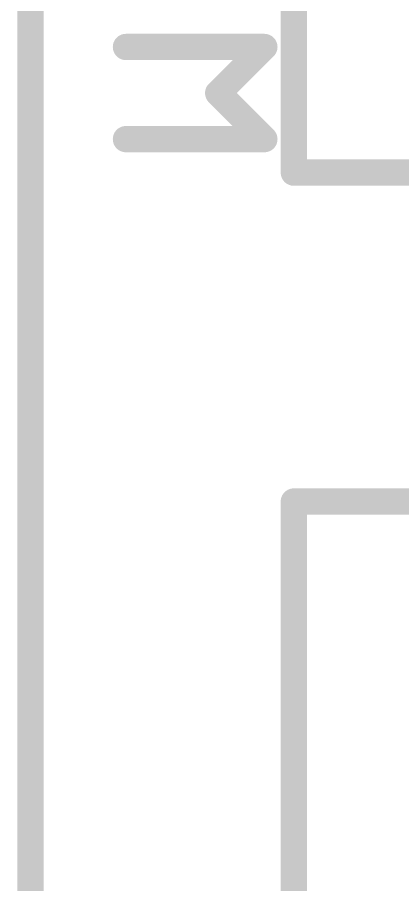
# Model space of a CAD drawing. Extents: x -28 to 79, y -23 to 28.
# Drawn here: x -0.1 to 2.87, y 10.25 to 16.95 of the extents above; entities that cross this region are included whole.
import ezdxf

# ---------------------------------------------------------------- set-up
doc = ezdxf.new("R2010")
doc.units = 0
for name, color, linetype in [('1', 12, 'CONTINUOUS'), ('16', 132, 'CONTINUOUS'), ('20', 53, 'CONTINUOUS'), ('22', 53, 'CONTINUOUS')]:
    doc.layers.add(name, color=color, linetype=linetype)

msp = doc.modelspace()

# ---------------------------------------------------------------- linework, layer by layer
at = {"layer": '1', "const_width": 0.2032}
for points in [[(2.032, 18.288), (2.032, 15.748)], [(2.032, 15.748), (3.048, 15.748)], [(3.048, 13.208), (2.032, 13.208)], [(2.032, 13.208), (2.032, 4.572)]]:
    msp.add_lwpolyline(points, dxfattribs=at)
at = {"layer": '1', "const_width": 0.1016}
for points in [[(2.032, 15.7988, 1), (2.032, 15.6972)], [(1.9812, 15.748, 1), (2.0828, 15.748)], [(2.032, 13.2588, 1), (2.032, 13.1572)], [(2.0828, 13.208, 1), (1.9812, 13.208)]]:
    msp.add_lwpolyline(points, format="xyb", dxfattribs=at)
at = {"layer": '16', "const_width": 0.2032}
for points in [[(2.032, 18.288), (2.032, 15.748)], [(2.032, 15.748), (3.048, 15.748)], [(3.048, 13.208), (2.032, 13.208)], [(2.032, 13.208), (2.032, 4.572)]]:
    msp.add_lwpolyline(points, dxfattribs=at)
at = {"layer": '16', "const_width": 0.1016}
for points in [[(2.032, 15.7988, 1), (2.032, 15.6972)], [(1.9812, 15.748, 1), (2.0828, 15.748)], [(2.032, 13.2588, 1), (2.032, 13.1572)], [(2.0828, 13.208, 1), (1.9812, 13.208)]]:
    msp.add_lwpolyline(points, format="xyb", dxfattribs=at)
at = {"layer": '20', "const_width": 0.2032}
msp.add_lwpolyline([(0, 22.86), (0, 0)], dxfattribs=at)
at = {"layer": '22', "const_width": 0.2032}
for points in [[(1.8043, 16.7186), (0.7366, 16.7186)], [(1.4484, 16.3627), (1.8043, 16.7186)], [(1.8043, 16.0068), (1.4484, 16.3627)], [(0.7366, 16.0068), (1.8043, 16.0068)]]:
    msp.add_lwpolyline(points, dxfattribs=at)
at = {"layer": '22', "const_width": 0.1016}
for points in [[(0.7366, 16.7694, 1), (0.7366, 16.6678)], [(1.8402, 16.6827, 1), (1.7684, 16.7545)], [(1.8043, 16.6678, 1), (1.8043, 16.7694)], [(1.4843, 16.3986, 1), (1.4125, 16.3268)], [(1.4125, 16.3986, 1), (1.4843, 16.3268)], [(0.7366, 16.0576, 1), (0.7366, 15.956)], [(1.7684, 15.9709, 1), (1.8402, 16.0427)], [(1.8043, 15.956, 1), (1.8043, 16.0576)]]:
    msp.add_lwpolyline(points, format="xyb", dxfattribs=at)

doc.saveas('drawing.dxf')
